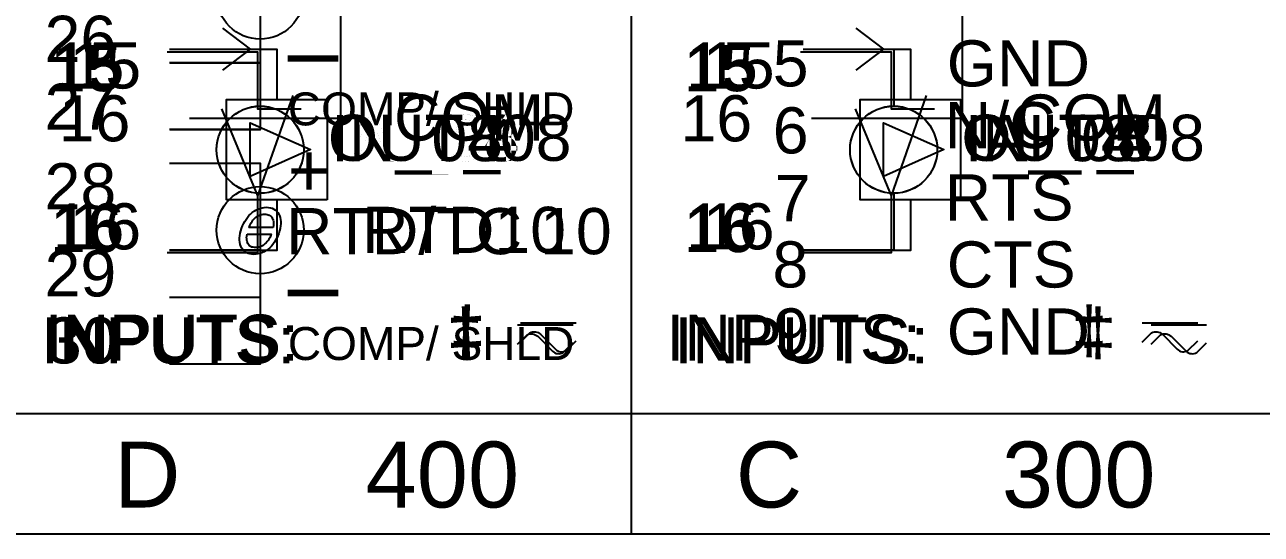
# Model space of a CAD drawing. Extents: x 1 to 23.7, y 0.2 to 17.
# Drawn here: x 18.17 to 20.015, y 11.35 to 12.11 of the extents above; entities that cross this region are included whole.
import ezdxf

# ---------------------------------------------------------------- set-up
doc = ezdxf.new("R2010")
doc.units = 0
doc.header["$MEASUREMENT"] = 0
for name, color, linetype in [('2_02__A0__EIA-232_EIA-485', 7, 'CONTINUOUS'), ('2_03__1-___4__DI__4__DO__S', 7, 'CONTINUOUS'), ('2_04__B-___4__DI__4__DO__F', 7, 'CONTINUOUS'), ('2_05__C-___4__DI__3__DO', 7, 'CONTINUOUS'), ('2_06__2X___8__DO__STD_FORM', 7, 'CONTINUOUS'), ('2_07__2A___8__DO__STD_FORM', 7, 'CONTINUOUS'), ('2_08__2B___8__DO__STD__6__', 7, 'CONTINUOUS'), ('2_09__2C___8__DO__STD__2__', 7, 'CONTINUOUS'), ('2_10__3-___8__DI', 7, 'CONTINUOUS'), ('2_11__D-___14__DI', 7, 'CONTINUOUS'), ('2_12__5-___8__AI', 7, 'CONTINUOUS'), ('2_13__6-___4__AI__4__AO', 7, 'CONTINUOUS'), ('3_02__9X__RTD', 7, 'CONTINUOUS'), ('3_03__91__RTD_TC', 7, 'CONTINUOUS'), ('3_04__1-___4__DI__4__DO__S', 7, 'CONTINUOUS'), ('3_05__B-___4__DI__4__DO__F', 7, 'CONTINUOUS'), ('3_06__C-___4__DI__3__DO', 7, 'CONTINUOUS'), ('3_07__2X___8__DO__STD_FORM', 7, 'CONTINUOUS'), ('3_08__2A___8__DO__STD_FORM', 7, 'CONTINUOUS'), ('3_09__2B___8__DO__STD__6__', 7, 'CONTINUOUS'), ('3_10__2C___8__DO__STD__2__', 7, 'CONTINUOUS'), ('3_11__3-___8__DI', 7, 'CONTINUOUS'), ('3_12__D-___14__DI', 7, 'CONTINUOUS'), ('3_13__5-___8__AI', 7, 'CONTINUOUS'), ('3_14__6-___4__AI__4__AO', 7, 'CONTINUOUS'), ('6_00_____DWG', 7, 'CONTINUOUS')]:
    doc.layers.add(name, color=color, linetype=linetype)
doc.styles.add('ARIAL', font='arial.ttf')

msp = doc.modelspace()

# ---------------------------------------------------------------- linework, layer by layer
at = {"layer": '2_03__1-___4__DI__4__DO__S'}
for points in [[(19.3312, 12.0735), (19.4662, 12.0735), (19.4662, 11.9883)], [(19.4662, 11.8583), (19.4662, 11.7733), (19.3312, 11.7733)], [(19.8502, 11.6623), (19.9331, 11.6623)], [(19.8502, 11.6623), (19.9331, 11.6623)]]:
    msp.add_lwpolyline(points, dxfattribs=at)
msp.add_lwpolyline([(19.8502, 11.6334), (19.8642, 11.6471, -0.328455), (19.8801, 11.645), (19.9024, 11.6229, 0.339292), (19.9184, 11.6208), (19.9331, 11.6353)], format="xyb", dxfattribs=at)
msp.add_lwpolyline([(19.8502, 11.6334), (19.8642, 11.6471, -0.328455), (19.8801, 11.645), (19.9024, 11.6229, 0.339292), (19.9184, 11.6208), (19.9331, 11.6353)], format="xyb", dxfattribs=at)
msp.add_circle((19.4662, 11.9233), 0.065, dxfattribs=at)
at = {"layer": '2_04__B-___4__DI__4__DO__F'}
for points in [[(19.3312, 12.0735), (19.4662, 12.0735), (19.4662, 11.9883)], [(19.4662, 11.8583), (19.4662, 11.7733), (19.3312, 11.7733)], [(19.8502, 11.6623), (19.9331, 11.6623)]]:
    msp.add_lwpolyline(points, dxfattribs=at)
msp.add_lwpolyline([(19.8502, 11.6334), (19.8642, 11.6471, -0.328455), (19.8801, 11.645), (19.9024, 11.6229, 0.339292), (19.9184, 11.6208), (19.9331, 11.6353)], format="xyb", dxfattribs=at)
msp.add_circle((19.4662, 11.9235), 0.065, dxfattribs=at)
at = {"layer": '2_05__C-___4__DI__3__DO'}
for points in [[(19.3312, 12.0735), (19.4662, 12.0735), (19.4662, 11.9883)], [(19.4662, 11.8583), (19.4662, 11.7733), (19.3312, 11.7733)], [(19.8502, 11.6623), (19.9331, 11.6623)]]:
    msp.add_lwpolyline(points, dxfattribs=at)
msp.add_lwpolyline([(19.8502, 11.6334), (19.8642, 11.6471, -0.328455), (19.8801, 11.645), (19.9024, 11.6229, 0.339292), (19.9184, 11.6208), (19.9331, 11.6353)], format="xyb", dxfattribs=at)
msp.add_circle((19.4662, 11.9235), 0.065, dxfattribs=at)
at = {"layer": '2_06__2X___8__DO__STD_FORM'}
for points in [[(19.3273, 12.0696), (19.4623, 12.0696), (19.4623, 11.9845)], [(19.4086, 11.9844), (19.4623, 11.8545), (19.4623, 11.7695), (19.3273, 11.7695)]]:
    msp.add_lwpolyline(points, dxfattribs=at)
at = {"layer": '2_07__2A___8__DO__STD_FORM'}
for points in [[(19.3273, 12.0696), (19.4623, 12.0696), (19.4623, 12.0696), (19.4623, 11.9845), (19.5273, 11.9845)], [(19.5148, 12.0045), (19.4623, 11.8545), (19.4623, 11.7695), (19.3273, 11.7695)]]:
    msp.add_lwpolyline(points, dxfattribs=at)
at = {"layer": '2_08__2B___8__DO__STD__6__'}
for points in [[(19.3273, 12.0696), (19.4623, 12.0696), (19.4623, 12.0696), (19.4623, 11.9845), (19.5273, 11.9845)], [(19.5148, 12.0045), (19.4623, 11.8545), (19.4623, 11.7695), (19.3273, 11.7695)]]:
    msp.add_lwpolyline(points, dxfattribs=at)
at = {"layer": '2_09__2C___8__DO__STD__2__'}
for points in [[(19.3273, 12.0696), (19.4623, 12.0696), (19.4623, 12.0696), (19.4623, 11.9845), (19.5273, 11.9845)], [(19.5148, 12.0045), (19.4623, 11.8544), (19.4623, 11.7695), (19.3273, 11.7695)]]:
    msp.add_lwpolyline(points, dxfattribs=at)
at = {"layer": '2_10__3-___8__DI'}
for points in [[(19.3312, 12.0735), (19.4662, 12.0735), (19.4662, 11.9885)], [(19.4662, 11.8585), (19.4662, 11.7735), (19.3312, 11.7735)], [(19.8502, 11.6623), (19.9331, 11.6623)]]:
    msp.add_lwpolyline(points, dxfattribs=at)
msp.add_lwpolyline([(19.8502, 11.6334), (19.8642, 11.6471, -0.328455), (19.8801, 11.645), (19.9024, 11.6229, 0.339292), (19.9184, 11.6208), (19.9331, 11.6353)], format="xyb", dxfattribs=at)
msp.add_circle((19.4662, 11.9235), 0.065, dxfattribs=at)
at = {"layer": '2_11__D-___14__DI'}
for points in [[(19.5685, 12.1323), (19.5685, 11.9698), (19.3435, 11.9698)], [(19.837, 11.6653), (19.92, 11.6653)]]:
    msp.add_lwpolyline(points, dxfattribs=at)
msp.add_lwpolyline([(19.837, 11.6363), (19.851, 11.6501, -0.328455), (19.867, 11.648), (19.8893, 11.6258, 0.339292), (19.9052, 11.6237), (19.92, 11.6383)], format="xyb", dxfattribs=at)
at = {"layer": '2_12__5-___8__AI'}
for points in [[(19.4099, 12.1048), (19.4512, 12.0735), (19.4099, 12.0423)], [(19.3562, 12.0735), (19.4912, 12.0736), (19.4912, 11.9985)], [(19.5661, 11.8485), (19.4161, 11.8485), (19.4161, 11.9985), (19.5661, 11.9985), (19.5661, 11.8485)], [(19.4511, 11.8835), (19.4511, 11.9635), (19.5411, 11.9235), (19.4511, 11.8835)], [(19.4912, 11.8484), (19.4912, 11.7733), (19.3562, 11.7733)]]:
    msp.add_lwpolyline(points, dxfattribs=at)
at = {"layer": '2_13__6-___4__AI__4__AO'}
for points in [[(19.4099, 12.1048), (19.4512, 12.0735), (19.4099, 12.0423)], [(19.3562, 12.0735), (19.4912, 12.0736), (19.4912, 11.9985)], [(19.5661, 11.8485), (19.4161, 11.8485), (19.4161, 11.9985), (19.5661, 11.9985), (19.5661, 11.8485)], [(19.4511, 11.8835), (19.4511, 11.9635), (19.5411, 11.9235), (19.4511, 11.8835)], [(19.4912, 11.8484), (19.4912, 11.7733), (19.3562, 11.7733)]]:
    msp.add_lwpolyline(points, dxfattribs=at)
at = {"layer": '3_02__9X__RTD'}
for points in [[(18.5211, 12.0884), (18.5211, 11.9534), (18.3861, 11.9534)], [(18.3861, 12.0534), (18.5211, 12.0534)], [(18.3861, 11.9034), (18.5211, 11.9034), (18.5211, 11.8684)], [(18.5211, 11.7384), (18.5211, 11.6034), (18.3861, 11.6034)], [(18.3861, 11.7034), (18.5211, 11.7034)]]:
    msp.add_lwpolyline(points, dxfattribs=at)
for points in [[(18.5366, 11.8368, -0.143998), (18.5459, 11.8317, -0.134668), (18.5509, 11.8225, -0.092608), (18.5514, 11.8097, -0.064693), (18.5474, 11.7949, -0.06933), (18.5401, 11.7822, -0.080584), (18.5301, 11.7729, -0.095051), (18.5182, 11.7679, -0.105205), (18.5056, 11.7679, -0.144282), (18.4964, 11.7729, -0.134327), (18.4914, 11.7822, -0.092374), (18.4908, 11.7949, -0.064684), (18.4948, 11.8097, -0.069188), (18.5022, 11.8225, -0.080393), (18.5121, 11.8317, -0.095121), (18.524, 11.8368, -0.105176)], [(18.5404, 11.8073), (18.5045, 11.8073), (18.5056, 11.8104, -0.062591), (18.5104, 11.8183, -0.080511), (18.5165, 11.8239, -0.095491), (18.5238, 11.8268, -0.097303), (18.5316, 11.8268, -0.142807), (18.5373, 11.8239, -0.135554), (18.5404, 11.8183, -0.08583), (18.541, 11.8104)], [(18.5016, 11.7973), (18.5375, 11.7973), (18.5364, 11.7942, -0.062591), (18.5316, 11.7863, -0.080511), (18.5255, 11.7807, -0.095491), (18.5183, 11.7778, -0.097303), (18.5105, 11.7778, -0.142807), (18.5048, 11.7807, -0.135554), (18.5016, 11.7863, -0.08583), (18.5011, 11.7942)]]:
    msp.add_lwpolyline(points, format="xyb", close=True, dxfattribs=at)
for centre in [(18.5211, 12.1534), (18.5211, 11.8034)]:
    msp.add_circle(centre, 0.065, dxfattribs=at)
at = {"layer": '3_03__91__RTD_TC'}
for points in [[(18.3862, 12.2533), (18.5211, 12.2534), (18.5211, 11.9533), (18.3862, 11.9533)], [(18.3862, 12.0533), (18.5211, 12.0533)], [(18.3862, 11.9033), (18.5211, 11.9033), (18.5211, 11.6033), (18.3862, 11.6033)], [(18.3862, 11.7033), (18.5211, 11.7033)]]:
    msp.add_lwpolyline(points, dxfattribs=at)
at = {"layer": '3_04__1-___4__DI__4__DO__S'}
for points in [[(18.3861, 12.0735), (18.5211, 12.0735), (18.5211, 11.9883)], [(18.5211, 11.8583), (18.5211, 11.7733), (18.3861, 11.7733)], [(18.9052, 11.6623), (18.9881, 11.6623)]]:
    msp.add_lwpolyline(points, dxfattribs=at)
msp.add_lwpolyline([(18.9052, 11.6334), (18.9192, 11.6471, -0.328455), (18.9351, 11.645), (18.9574, 11.6229, 0.339292), (18.9733, 11.6208), (18.9881, 11.6353)], format="xyb", dxfattribs=at)
msp.add_circle((18.5211, 11.9233), 0.065, dxfattribs=at)
at = {"layer": '3_05__B-___4__DI__4__DO__F'}
for points in [[(18.3861, 12.0735), (18.5211, 12.0735), (18.5211, 11.9883)], [(18.5211, 11.8583), (18.5211, 11.7733), (18.3861, 11.7733)], [(18.9052, 11.6623), (18.9881, 11.6623)]]:
    msp.add_lwpolyline(points, dxfattribs=at)
msp.add_lwpolyline([(18.9052, 11.6334), (18.9192, 11.6471, -0.328455), (18.9351, 11.645), (18.9574, 11.6229, 0.339292), (18.9733, 11.6208), (18.9881, 11.6353)], format="xyb", dxfattribs=at)
msp.add_circle((18.5211, 11.9235), 0.065, dxfattribs=at)
at = {"layer": '3_06__C-___4__DI__3__DO'}
for points in [[(18.3861, 12.0735), (18.5211, 12.0735), (18.5211, 11.9883)], [(18.5211, 11.8583), (18.5211, 11.7733), (18.3861, 11.7733)], [(18.9052, 11.6623), (18.9881, 11.6623)]]:
    msp.add_lwpolyline(points, dxfattribs=at)
msp.add_lwpolyline([(18.9052, 11.6334), (18.9192, 11.6471, -0.328455), (18.9351, 11.645), (18.9574, 11.6229, 0.339292), (18.9733, 11.6208), (18.9881, 11.6353)], format="xyb", dxfattribs=at)
msp.add_circle((18.5211, 11.9235), 0.065, dxfattribs=at)
at = {"layer": '3_07__2X___8__DO__STD_FORM'}
for points in [[(18.3823, 12.0696), (18.5172, 12.0696), (18.5172, 11.9845)], [(18.4635, 11.9844), (18.5172, 11.8545), (18.5172, 11.7695), (18.3823, 11.7695)]]:
    msp.add_lwpolyline(points, dxfattribs=at)
at = {"layer": '3_08__2A___8__DO__STD_FORM'}
for points in [[(18.3823, 12.0696), (18.5173, 12.0696), (18.5173, 12.0696), (18.5173, 11.9845), (18.5822, 11.9845)], [(18.5698, 12.0045), (18.5172, 11.8545), (18.5173, 11.7695), (18.3823, 11.7695)]]:
    msp.add_lwpolyline(points, dxfattribs=at)
at = {"layer": '3_09__2B___8__DO__STD__6__'}
for points in [[(18.3823, 12.0696), (18.5173, 12.0696), (18.5173, 12.0696), (18.5173, 11.9845), (18.5822, 11.9845)], [(18.5698, 12.0045), (18.5172, 11.8545), (18.5173, 11.7695), (18.3823, 11.7695)]]:
    msp.add_lwpolyline(points, dxfattribs=at)
at = {"layer": '3_10__2C___8__DO__STD__2__'}
for points in [[(18.3823, 12.0696), (18.5173, 12.0696), (18.5173, 12.0696), (18.5173, 11.9845), (18.5822, 11.9845)], [(18.5698, 12.0045), (18.5172, 11.8544), (18.5173, 11.7695), (18.3823, 11.7695)]]:
    msp.add_lwpolyline(points, dxfattribs=at)
at = {"layer": '3_11__3-___8__DI'}
for points in [[(18.3861, 12.0735), (18.5211, 12.0735), (18.5211, 11.9885)], [(18.5211, 11.8585), (18.5211, 11.7735), (18.3861, 11.7735)], [(18.9052, 11.6623), (18.9881, 11.6623)]]:
    msp.add_lwpolyline(points, dxfattribs=at)
msp.add_lwpolyline([(18.9052, 11.6334), (18.9192, 11.6471, -0.328455), (18.9351, 11.645), (18.9574, 11.6229, 0.339292), (18.9733, 11.6208), (18.9881, 11.6353)], format="xyb", dxfattribs=at)
msp.add_circle((18.5211, 11.9235), 0.065, dxfattribs=at)
at = {"layer": '3_12__D-___14__DI'}
for points in [[(18.6409, 12.1323), (18.6409, 11.9698), (18.4159, 11.9698)], [(18.9094, 11.6653), (18.9924, 11.6653)]]:
    msp.add_lwpolyline(points, dxfattribs=at)
msp.add_lwpolyline([(18.9094, 11.6363), (18.9234, 11.6501, -0.328455), (18.9394, 11.648), (18.9617, 11.6258, 0.339292), (18.9776, 11.6237), (18.9924, 11.6383)], format="xyb", dxfattribs=at)
at = {"layer": '3_13__5-___8__AI'}
for points in [[(18.4649, 12.1048), (18.5061, 12.0735), (18.4649, 12.0423)], [(18.4111, 12.0735), (18.5461, 12.0736), (18.5461, 11.9985)], [(18.6211, 11.8485), (18.4711, 11.8485), (18.4711, 11.9985), (18.6211, 11.9985), (18.6211, 11.8485)], [(18.5061, 11.8835), (18.5061, 11.9635), (18.5961, 11.9235), (18.5061, 11.8835)], [(18.5461, 11.8484), (18.5461, 11.7733), (18.4111, 11.7733)]]:
    msp.add_lwpolyline(points, dxfattribs=at)
at = {"layer": '3_14__6-___4__AI__4__AO'}
for points in [[(18.4649, 12.1048), (18.5061, 12.0735), (18.4649, 12.0423)], [(18.4111, 12.0735), (18.5461, 12.0736), (18.5461, 11.9985)], [(18.6211, 11.8485), (18.4711, 11.8485), (18.4711, 11.9985), (18.6211, 11.9985), (18.6211, 11.8485)], [(18.5061, 11.8835), (18.5061, 11.9635), (18.5961, 11.9235), (18.5061, 11.8835)], [(18.5461, 11.8484), (18.5461, 11.7733), (18.4111, 11.7733)]]:
    msp.add_lwpolyline(points, dxfattribs=at)
at = {"layer": '6_00_____DWG'}
msp.add_lwpolyline([(22.3579, 15.1396), (22.3579, 11.4297, -0.414213), (22.2779, 11.3497), (16.1129, 11.3497, -0.414212), (16.0329, 11.4297), (16.0329, 15.1396, -0.414211), (16.1129, 15.2196), (22.2779, 15.2196, -0.414219)], format="xyb", close=True, dxfattribs=at)
for points in [[(19.0746, 15.2196), (19.0746, 11.3497)], [(22.3579, 11.5294), (16.0329, 11.5294)]]:
    msp.add_lwpolyline(points, dxfattribs=at)

# ---------------------------------------------------------------- texts
at = {"layer": '2_02__A0__EIA-232_EIA-485', "style": 'ARIAL'}
for s, height, p in [('5', 0.0688, (19.2858, 12.0179)), ('GND', 0.06883, (19.5454, 12.0178)), ('N/C', 0.06883, (19.5423, 11.9256)), ('6', 0.0688, (19.2858, 11.9179)), ('7', 0.0688, (19.2887, 11.8168)), ('RTS', 0.06883, (19.5423, 11.8178)), ('8', 0.0688, (19.2853, 11.7179)), ('CTS', 0.06883, (19.5454, 11.7178)), ('9', 0.0688, (19.2868, 11.6179)), ('GND', 0.06883, (19.5454, 11.6178))]:
    msp.add_text(s, height=height, dxfattribs=at).set_placement(p)
at = {"layer": '2_03__1-___4__DI__4__DO__S', "style": 'ARIAL'}
for s, height, p in [('15', 0.06883, (19.1566, 12.0146)), ('IN_04', 0.06883, (19.572, 11.9063)), ('16', 0.06883, (19.1566, 11.7746)), ('‡', 0.0688, (19.7443, 11.6174)), ('‡', 0.0688, (19.7443, 11.6174)), ('INPUTS:', 0.06883, (19.1393, 11.6045))]:
    msp.add_text(s, height=height, dxfattribs=at).set_placement(p)
at = {"layer": '2_04__B-___4__DI__4__DO__F', "style": 'ARIAL'}
for s, height, p in [('15', 0.06883, (19.1566, 12.0146)), ('IN_04', 0.06883, (19.572, 11.9063)), ('16', 0.06883, (19.1566, 11.7746)), ('‡', 0.0688, (19.7443, 11.6174)), ('INPUTS:', 0.06883, (19.1393, 11.6045))]:
    msp.add_text(s, height=height, dxfattribs=at).set_placement(p)
at = {"layer": '2_05__C-___4__DI__3__DO', "style": 'ARIAL'}
for s, height, p in [('15', 0.06883, (19.1566, 12.0146)), ('IN_04', 0.06883, (19.572, 11.9063)), ('16', 0.06883, (19.1566, 11.7746)), ('‡', 0.0688, (19.7443, 11.6174)), ('INPUTS:', 0.06883, (19.1393, 11.6045))]:
    msp.add_text(s, height=height, dxfattribs=at).set_placement(p)
at = {"layer": '2_06__2X___8__DO__STD_FORM', "style": 'ARIAL'}
for s, p in [('15', (19.1528, 12.0107)), ('OUT_08', (19.5672, 11.9068)), ('16', (19.1528, 11.7706))]:
    msp.add_text(s, height=0.06883, dxfattribs=at).set_placement(p)
at = {"layer": '2_07__2A___8__DO__STD_FORM', "style": 'ARIAL'}
for s, p in [('15', (19.1528, 12.0107)), ('OUT_08', (19.5672, 11.9068)), ('16', (19.1528, 11.7706))]:
    msp.add_text(s, height=0.06883, dxfattribs=at).set_placement(p)
at = {"layer": '2_08__2B___8__DO__STD__6__', "style": 'ARIAL'}
for s, p in [('15', (19.1528, 12.0107)), ('OUT_08', (19.5672, 11.9068)), ('16', (19.1528, 11.7706))]:
    msp.add_text(s, height=0.06883, dxfattribs=at).set_placement(p)
at = {"layer": '2_09__2C___8__DO__STD__2__', "style": 'ARIAL'}
for s, p in [('15', (19.1528, 12.0107)), ('OUT_08', (19.5672, 11.9068)), ('16', (19.1528, 11.7706))]:
    msp.add_text(s, height=0.06883, dxfattribs=at).set_placement(p)
at = {"layer": '2_10__3-___8__DI', "style": 'ARIAL'}
for s, height, p in [('15', 0.06883, (19.1566, 12.0146)), ('IN_08', 0.06883, (19.572, 11.9063)), ('16', 0.06883, (19.1566, 11.7746)), ('‡', 0.0688, (19.7443, 11.6174)), ('INPUTS:', 0.06883, (19.1393, 11.6045))]:
    msp.add_text(s, height=height, dxfattribs=at).set_placement(p)
at = {"layer": '2_11__D-___14__DI', "style": 'ARIAL'}
for s, height, p in [('16', 0.06883, (19.1482, 11.9359)), ('COM', 0.06883, (19.6483, 11.937)), ('INPUTS:', 0.06883, (19.1273, 11.6085)), ('‡', 0.0688, (19.7311, 11.6203))]:
    msp.add_text(s, height=height, dxfattribs=at).set_placement(p)
at = {"layer": '2_12__5-___8__AI', "style": 'ARIAL'}
for s, p in [('15', (19.1816, 12.0147)), ('AI_08', (19.6015, 11.9063)), ('16', (19.1816, 11.7747))]:
    msp.add_text(s, height=0.06883, dxfattribs=at).set_placement(p)
at = {"layer": '2_13__6-___4__AI__4__AO', "style": 'ARIAL'}
for s, p in [('15', (19.1816, 12.0147)), ('AI_04', (19.6015, 11.9064)), ('16', (19.1816, 11.7747))]:
    msp.add_text(s, height=0.06883, dxfattribs=at).set_placement(p)
at = {"layer": '3_02__9X__RTD', "style": 'ARIAL'}
for s, height, p in [('26', 0.06883, (18.1995, 12.0545)), ('–', 0.0978, (18.562, 12.0236)), ('27', 0.06883, (18.1995, 11.9534)), ('COMP/ SHLD', 0.04917, (18.5625, 11.9597)), ('+', 0.0787, (18.5621, 11.8537)), ('28', 0.06883, (18.1995, 11.8345)), ('RTD10', 0.06883, (18.6729, 11.7694)), ('29', 0.06883, (18.1995, 11.7045)), ('–', 0.0978, (18.562, 11.6736)), ('30', 0.06883, (18.2015, 11.6045)), ('COMP/ SHLD', 0.04917, (18.5625, 11.6097))]:
    msp.add_text(s, height=height, dxfattribs=at).set_placement(p)
at = {"layer": '3_03__91__RTD_TC', "style": 'ARIAL'}
for s, height, p in [('26', 0.06883, (18.1995, 12.0545)), ('–', 0.0978, (18.5619, 12.0236)), ('27', 0.06883, (18.1995, 11.9534)), ('COMP/ SHLD', 0.04917, (18.5624, 11.9597)), ('+', 0.0787, (18.5621, 11.8536)), ('28', 0.06883, (18.1995, 11.8345)), ('RTD/TC 10', 0.06883, (18.5595, 11.7675)), ('29', 0.06883, (18.1995, 11.7045)), ('–', 0.0978, (18.5619, 11.6736)), ('30', 0.06883, (18.2015, 11.6045)), ('COMP/ SHLD', 0.04917, (18.5624, 11.6096))]:
    msp.add_text(s, height=height, dxfattribs=at).set_placement(p)
at = {"layer": '3_04__1-___4__DI__4__DO__S', "style": 'ARIAL'}
for s, height, p in [('15', 0.06883, (18.2116, 12.0146)), ('IN_04', 0.06883, (18.627, 11.9063)), ('16', 0.06883, (18.2116, 11.7746)), ('‡', 0.0688, (18.7993, 11.6174)), ('INPUTS:', 0.06883, (18.1943, 11.6045))]:
    msp.add_text(s, height=height, dxfattribs=at).set_placement(p)
at = {"layer": '3_05__B-___4__DI__4__DO__F', "style": 'ARIAL'}
for s, height, p in [('15', 0.06883, (18.2116, 12.0146)), ('IN_04', 0.06883, (18.627, 11.9063)), ('16', 0.06883, (18.2116, 11.7746)), ('‡', 0.0688, (18.7993, 11.6174)), ('INPUTS:', 0.06883, (18.1943, 11.6045))]:
    msp.add_text(s, height=height, dxfattribs=at).set_placement(p)
at = {"layer": '3_06__C-___4__DI__3__DO', "style": 'ARIAL'}
for s, height, p in [('15', 0.06883, (18.2116, 12.0146)), ('IN_04', 0.06883, (18.627, 11.9063)), ('16', 0.06883, (18.2116, 11.7746)), ('‡', 0.0688, (18.7993, 11.6174)), ('INPUTS:', 0.06883, (18.1943, 11.6045))]:
    msp.add_text(s, height=height, dxfattribs=at).set_placement(p)
at = {"layer": '3_07__2X___8__DO__STD_FORM', "style": 'ARIAL'}
for s, p in [('15', (18.2077, 12.0107)), ('OUT_08', (18.6222, 11.9068)), ('16', (18.2077, 11.7706))]:
    msp.add_text(s, height=0.06883, dxfattribs=at).set_placement(p)
at = {"layer": '3_08__2A___8__DO__STD_FORM', "style": 'ARIAL'}
for s, p in [('15', (18.2077, 12.0107)), ('OUT_08', (18.6222, 11.9068)), ('16', (18.2077, 11.7706))]:
    msp.add_text(s, height=0.06883, dxfattribs=at).set_placement(p)
at = {"layer": '3_09__2B___8__DO__STD__6__', "style": 'ARIAL'}
for s, p in [('15', (18.2077, 12.0107)), ('OUT_08', (18.6222, 11.9068)), ('16', (18.2077, 11.7706))]:
    msp.add_text(s, height=0.06883, dxfattribs=at).set_placement(p)
at = {"layer": '3_10__2C___8__DO__STD__2__', "style": 'ARIAL'}
for s, p in [('15', (18.2077, 12.0107)), ('OUT_08', (18.6222, 11.9068)), ('16', (18.2077, 11.7706))]:
    msp.add_text(s, height=0.06883, dxfattribs=at).set_placement(p)
at = {"layer": '3_11__3-___8__DI', "style": 'ARIAL'}
for s, height, p in [('15', 0.06883, (18.2116, 12.0146)), ('IN_08', 0.06883, (18.627, 11.9063)), ('16', 0.06883, (18.2116, 11.7746)), ('‡', 0.0688, (18.7993, 11.6174)), ('INPUTS:', 0.06883, (18.1943, 11.6045))]:
    msp.add_text(s, height=height, dxfattribs=at).set_placement(p)
at = {"layer": '3_12__D-___14__DI', "style": 'ARIAL'}
for s, height, p in [('16', 0.06883, (18.2206, 11.9359)), ('COM', 0.06883, (18.7207, 11.937)), ('INPUTS:', 0.06883, (18.1997, 11.6085)), ('‡', 0.0688, (18.8035, 11.6203))]:
    msp.add_text(s, height=height, dxfattribs=at).set_placement(p)
at = {"layer": '3_13__5-___8__AI', "style": 'ARIAL'}
for s, p in [('15', (18.2366, 12.0147)), ('AI_08', (18.6565, 11.9063)), ('16', (18.2366, 11.7747))]:
    msp.add_text(s, height=0.06883, dxfattribs=at).set_placement(p)
at = {"layer": '3_14__6-___4__AI__4__AO', "style": 'ARIAL'}
for s, p in [('15', (18.2366, 12.0147)), ('AI_04', (18.6565, 11.9064)), ('16', (18.2366, 11.7747))]:
    msp.add_text(s, height=0.06883, dxfattribs=at).set_placement(p)
at = {"layer": '6_00_____DWG', "style": 'ARIAL'}
for s, height, p in [('D', 0.0983, (18.303, 11.3896)), ('400', 0.09833, (18.6783, 11.3896)), ('C', 0.0983, (19.2306, 11.3896)), ('300', 0.09833, (19.6276, 11.3896))]:
    msp.add_text(s, height=height, dxfattribs=at).set_placement(p)

doc.saveas('drawing.dxf')
